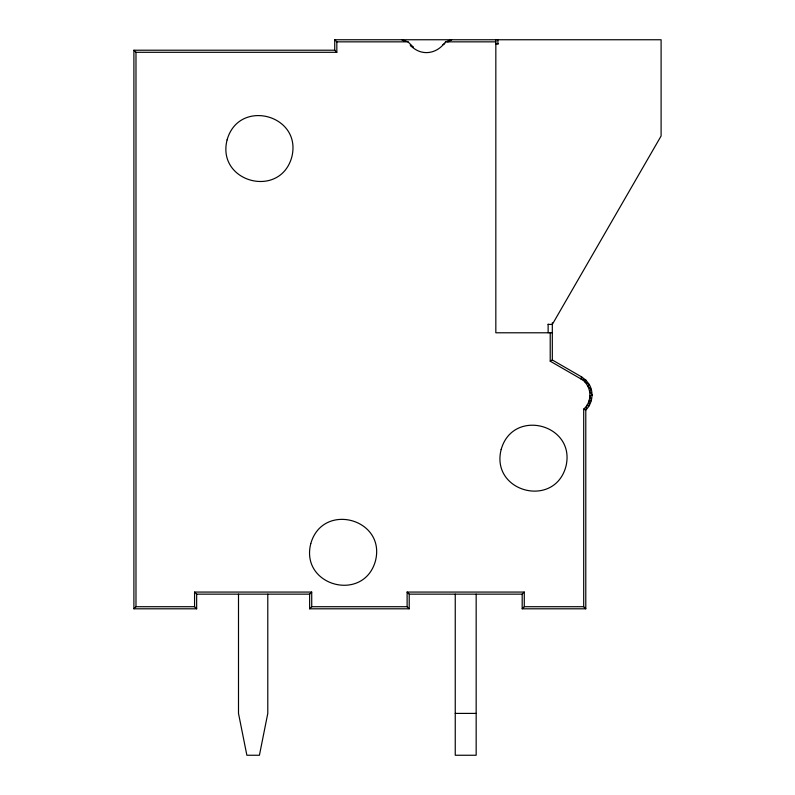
<?xml version="1.0" encoding="UTF-8"?>
<svg xmlns="http://www.w3.org/2000/svg" width="795" height="795" viewBox="0 0 795 795"><rect width="100%" height="100%" fill="white"/><g stroke="black" fill="none" stroke-linecap="round" stroke-linejoin="round"><path stroke-width="1.19" d="M552.316 322.75L552.316 359.986L581.672 376.929L580.628 378.738L589.373 384.661C593.954 392.78 592.444 403.522 585.786 410.051L585.786 608.801L522.186 608.801L522.186 594.153L524.283 592.066L524.283 606.714L522.186 608.801M585.786 608.801L583.699 606.714L583.699 409.137C591.559 402.28 592.007 389.242 584.643 381.848L586.034 380.288L581.672 376.929M410.21 45.136C421.002 56.674 436.872 54.279 445.538 41.847L451.63 39.75L447.754 41.956M196.653 608.801L194.566 606.714L194.566 592.066L196.653 594.153L196.653 608.801L133.898 608.801L135.985 606.714L135.985 52.301L133.898 50.214L334.735 50.214L336.832 52.301L336.832 41.847L334.735 39.75L334.735 50.214M309.633 594.153L311.72 592.066L311.72 606.714L309.633 608.801L309.633 594.153L196.653 594.153M583.699 409.137L585.786 410.051L587.008 405.291L589.194 405.728L589.174 400.7L591.361 400.67L590.029 395.701L592.126 395.224L589.522 390.643L591.45 389.759L587.674 385.913L589.373 384.661L586.034 380.288L580.628 378.738L550.219 361.188L552.316 359.986M442.894 44.699L444.842 43.606M334.735 39.75L661.102 39.75L661.102 135.985L552.316 324.42L548.133 324.42M336.832 41.847L408.034 41.847L413.311 47.153L411.144 46.229M445.538 41.847L495.832 41.847M495.832 43.934L498.266 43.934M135.985 52.301L336.832 52.301M552.316 332.787L495.832 332.787L495.832 39.75M194.566 592.066L311.72 592.066M407.12 592.066L409.216 594.153L409.216 608.801L407.12 606.714L407.12 592.066L524.283 592.066M409.216 594.153L522.186 594.153M135.985 606.714L194.566 606.714M311.72 606.714L407.12 606.714M524.283 606.714L583.699 606.714M309.633 608.801L409.216 608.801M455.247 713.403L476.165 713.403M408.034 41.847L401.952 39.75L404.009 41.092M550.219 332.787L550.219 361.188M548.133 324.112L548.133 332.787M497.918 39.75L497.918 43.934M476.165 594.153L476.165 755.25L455.247 755.25L455.247 594.153M267.786 594.153L267.786 713.403L259.418 755.25L246.867 755.25L238.5 713.403L238.5 594.153M133.898 50.214L133.898 608.801M227.092 139.88C216.27 182.234 279.939 199.297 291.755 157.201C302.577 114.838 238.898 97.775 227.092 139.88M310.775 543.651C299.953 586.014 363.623 603.077 375.439 560.982C386.261 518.618 322.581 501.556 310.775 543.651M501.158 449.503C490.336 491.866 554.006 508.929 565.821 466.834C576.633 424.47 512.964 407.408 501.158 449.503"/></g></svg>
